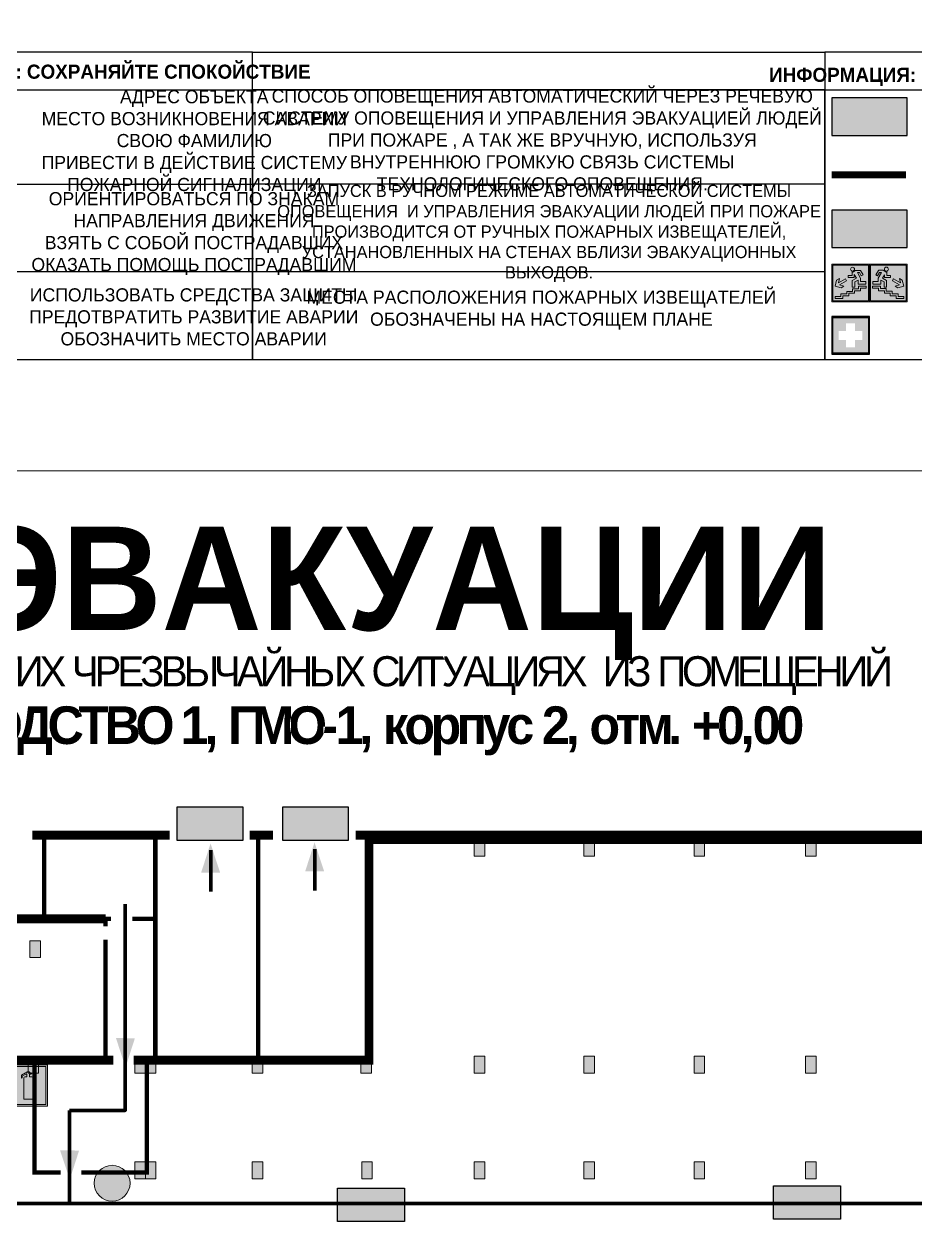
# Model space of a CAD drawing. Header units: millimetres. Extents: x 13810 to 67229, y 12374 to 21950.
# Drawn here: x 37444.2 to 37633.7, y 14781 to 15037.6 of the extents above; entities that cross this region are included whole.
import ezdxf

# ---------------------------------------------------------------- set-up
doc = ezdxf.new("R2010")
doc.units = ezdxf.units.MM
doc.layers.add('План_Штампы', color=7, linetype='Continuous')
doc.styles.add('обычный', font='arial.ttf')

# ---------------------------------------------------------------- blocks, each defined once
blk = doc.blocks.new('A$C7B4425F7')
at = {"true_color": 0xffffff}
blk.add_hatch(color=7, dxfattribs=at).paths.add_polyline_path([(0, 0), (-16, 0), (-16, -8), (0, -8)])
h = blk.add_hatch(color=126)
h.paths.add_polyline_path([(-0.2, -0.2), (-15.8, -0.2), (-15.8, -7.8), (-0.2, -7.8)])
h.paths.add_polyline_path([(-11.76, -2.03), (-11.76, -3.66), (-11.17, -3.66, -0.568275), (-11.17, -6.18), (-12.58, -6.18), (-12.58, -2.03)], flags=16)
h.paths.add_polyline_path([(-13.33, -4.12, -0.495768), (-13.59, -6.18), (-15.03, -6.18), (-15.03, -2.03), (-13.59, -2.03, -0.487973)], flags=16)
h.paths.add_polyline_path([(-10.25, -2.03), (-9.48, -2.03), (-9.48, -6.18), (-10.25, -6.18)], flags=16)
h.paths.add_polyline_path([(-13.84, -3.69), (-14.24, -3.69), (-14.24, -3.03), (-13.9, -3.03, -0.692621)], flags=0)
h.paths.add_polyline_path([(-9.15, -2.03), (-8.4, -2.03), (-8.04, -3.07), (-7.68, -2.03), (-6.93, -2.03), (-7.64, -4.1), (-6.93, -6.18), (-7.68, -6.18), (-8.04, -5.14), (-8.4, -6.18), (-9.15, -6.18), (-8.44, -4.1)], flags=16)
h.paths.add_polyline_path([(-11.76, -4.46), (-11.42, -4.46, -0.692621), (-11.36, -5.12), (-11.76, -5.12)], flags=0)
h.paths.add_polyline_path([(-13.9, -5.2), (-14.24, -5.2), (-14.24, -4.55), (-13.84, -4.55, -0.708038)], flags=0)
edge = h.paths.add_edge_path(flags=16)
edge.add_ellipse((-5.51, -4.08), major_axis=(0, 2.05), ratio=0.586184, start_angle=0, end_angle=360)
edge = h.paths.add_edge_path(flags=0)
edge.add_ellipse((-5.51, -4.08), major_axis=(0, 1.14), ratio=0.454828, start_angle=0, end_angle=360)
h.paths.add_polyline_path([(-4.13, -4.96, 0.377264), (-3.48, -4.52, 0.0555), (-3.16, -2.03), (-1.66, -2.03), (-1.66, -4.96), (-0.96, -4.96), (-0.96, -7.01), (-1.75, -7.01), (-1.75, -6.18), (-3.3, -6.18), (-3.3, -7.02), (-4.13, -7.02)], flags=16)
h.paths.add_polyline_path([(-2.73, -2.91), (-2.28, -2.91), (-2.28, -4.96), (-3.05, -4.96, 0.079136)], flags=0)
at = {"color": 126}
blk.add_lwpolyline([(-16, -8), (0, -8), (0, 0), (-16, 0)], close=True, dxfattribs=at)
blk = doc.blocks.new('A$C18900ED3')
h = blk.add_hatch(color=126)
h.paths.add_polyline_path([(-0.18, -0.18), (-7.02, -0.18), (-7.02, -7.02), (-0.18, -7.02)])
h.paths.add_polyline_path([(-5.89, -4.46), (-5.89, -2.77), (-4.46, -2.77), (-4.46, -1.31), (-2.77, -1.31), (-2.77, -2.77), (-1.33, -2.77), (-1.33, -4.46), (-2.77, -4.46), (-2.77, -5.89), (-4.46, -5.89), (-4.46, -4.46)], flags=16)
at = {"color": 126}
for p, q in [((-7.2, 0), (-7.2, -7.2)), ((0, 0), (-7.2, 0)), ((0, -7.2), (0, 0)), ((-7.02, -7.02), (-7.02, -0.18)), ((-7.02, -0.18), (-0.18, -0.18)), ((-0.18, -0.18), (-0.18, -7.02)), ((-7.2, -7.2), (0, -7.2)), ((-0.18, -7.02), (-7.02, -7.02))]:
    blk.add_line(p, q, dxfattribs=at)
blk = doc.blocks.new('вниз 3')
at = {"lineweight": 0, "true_color": 0xffffff}
h = blk.add_hatch(color=7, dxfattribs=at)
h.dxf.hatch_style = 1
h.paths.add_polyline_path([(40997.5, -4475.69), (40997.25, -4475.28), (40995.76, -4476.15), (40995.97, -4475.23), (40995.39, -4475.56), (40995.05, -4476.83), (40996.33, -4477.17), (40996.91, -4476.83), (40996, -4476.55)], flags=0)
h.paths.add_polyline_path([(40999.81, -4473.95), (41000.22, -4473.95), (41000.64, -4474.67), (41001.03, -4474.43), (41000.46, -4473.49), (41000.42, -4473.49), (40999.43, -4473.49), (40998.68, -4473.92), (40998.68, -4474.57), (40997.88, -4474.57), (40997.88, -4475), (40999.14, -4475), (40999.14, -4474.43), (40999.14, -4474.38), (40999.59, -4475.15), (40998.72, -4475.67), (40998.72, -4477.06), (40999.24, -4477.06), (40999.24, -4475.96), (40999.95, -4475.56), (40999.95, -4476.43), (41001.61, -4476.43), (41001.61, -4475.88), (41000.47, -4475.88), (41000.47, -4475.12)], flags=0)
h.paths.add_polyline_path([(40999.2, -4473.24, 1), (40998.35, -4473.24, 1)], flags=0)
h.paths.add_polyline_path([(41000.46, -4477.26), (41001.69, -4477.26), (41001.69, -4476.84), (41000.03, -4476.84), (41000.03, -4477.39), (40998.78, -4477.39), (40998.78, -4477.95), (40997.53, -4477.95), (40997.53, -4478.5), (40996.29, -4478.5), (40996.29, -4479.06), (40995.05, -4479.06), (40995.05, -4479.48), (40995.29, -4479.48), (40996.72, -4479.48), (40996.72, -4478.92), (40997.97, -4478.92), (40997.97, -4478.36), (40999.2, -4478.36), (40999.2, -4477.81), (41000.46, -4477.81)], flags=0)
h.paths.add_polyline_path([(41002.37, -4472.17), (40994.37, -4472.17), (40994.37, -4480.17), (41002.37, -4480.17)])
h.paths.add_polyline_path([(41002.16, -4479.96), (40994.57, -4479.96), (40994.57, -4472.37), (41002.16, -4472.37)], flags=16)
h.paths.add_polyline_path([(41001.61, -4475.88), (41001.61, -4476.43), (40999.95, -4476.43), (40999.95, -4475.56), (40999.24, -4475.96), (40999.24, -4477.06), (40998.72, -4477.06), (40998.72, -4475.67), (40999.59, -4475.15), (40999.14, -4474.38), (40999.14, -4474.43), (40999.14, -4475), (40997.88, -4475), (40997.88, -4474.57), (40998.68, -4474.57), (40998.68, -4473.92), (40999.43, -4473.49), (41000.42, -4473.49), (41000.46, -4473.49), (41001.03, -4474.43), (41000.64, -4474.67), (41000.22, -4473.95), (40999.81, -4473.95), (41000.47, -4475.12), (41000.47, -4475.88)], flags=0)
h.paths.add_polyline_path([(41001.69, -4476.84), (41001.69, -4477.26), (41000.46, -4477.26), (41000.46, -4477.81), (40999.2, -4477.81), (40999.2, -4478.36), (40997.97, -4478.36), (40997.97, -4478.92), (40996.72, -4478.92), (40996.72, -4479.48), (40995.05, -4479.48), (40995.05, -4479.06), (40996.29, -4479.06), (40996.29, -4478.5), (40997.53, -4478.5), (40997.53, -4477.95), (40998.78, -4477.95), (40998.78, -4477.39), (41000.03, -4477.39), (41000.03, -4476.84)], flags=0)
h.paths.add_polyline_path([(40998.35, -4473.24, -1), (40999.2, -4473.24, -1)], flags=0)
h.paths.add_polyline_path([(40997.5, -4475.69), (40996, -4476.55), (40996.91, -4476.83), (40996.33, -4477.17), (40995.05, -4476.83), (40995.39, -4475.56), (40995.97, -4475.23), (40995.76, -4476.15), (40997.25, -4475.28)], flags=0)
at = {"lineweight": 0}
h = blk.add_hatch(color=126, dxfattribs=at)
h.dxf.hatch_style = 1
h.paths.add_polyline_path([(41002.16, -4472.37), (40994.57, -4472.37), (40994.57, -4479.96), (41002.16, -4479.96)])
h.paths.add_polyline_path([(40995.97, -4475.23), (40995.76, -4476.15), (40997.25, -4475.28), (40997.5, -4475.69), (40996, -4476.55), (40996.91, -4476.83), (40996.33, -4477.17), (40995.05, -4476.83), (40995.39, -4475.56)], flags=16)
h.paths.add_polyline_path([(40997.88, -4474.57), (40998.68, -4474.57), (40998.68, -4473.92), (40999.43, -4473.49), (41000.42, -4473.49), (41000.46, -4473.49), (41001.03, -4474.43), (41000.64, -4474.67), (41000.22, -4473.95), (40999.81, -4473.95), (41000.47, -4475.12), (41000.47, -4475.88), (41001.61, -4475.88), (41001.61, -4476.43), (40999.95, -4476.43), (40999.95, -4475.56), (40999.24, -4475.96), (40999.24, -4477.06), (40998.72, -4477.06), (40998.72, -4475.67), (40999.59, -4475.15), (40999.14, -4474.38), (40999.14, -4474.43), (40999.14, -4475), (40997.88, -4475)], flags=16)
h.paths.add_polyline_path([(40998.35, -4473.24, -1), (40999.2, -4473.24, -1)], flags=16)
h.paths.add_polyline_path([(40997.53, -4477.95), (40998.78, -4477.95), (40998.78, -4477.39), (41000.03, -4477.39), (41000.03, -4476.84), (41001.69, -4476.84), (41001.69, -4477.26), (41000.46, -4477.26), (41000.46, -4477.81), (40999.2, -4477.81), (40999.2, -4478.36), (40997.97, -4478.36), (40997.97, -4478.92), (40996.72, -4478.92), (40996.72, -4479.48), (40995.05, -4479.48), (40995.05, -4479.06), (40996.29, -4479.06), (40996.29, -4478.5), (40997.53, -4478.5)], flags=16)
at = {"lineweight": 0, "true_color": 0xffffff}
h = blk.add_hatch(color=7, dxfattribs=at)
h.dxf.hatch_style = 1
h.paths.add_polyline_path([(40999.2, -4473.24, 1), (40998.35, -4473.24, 1)])
h.paths.add_polyline_path([(40999.81, -4473.95), (41000.22, -4473.95), (41000.64, -4474.67), (41001.03, -4474.43), (41000.46, -4473.49), (41000.42, -4473.49), (40999.43, -4473.49), (40998.68, -4473.92), (40998.68, -4474.57), (40997.88, -4474.57), (40997.88, -4475), (40999.14, -4475), (40999.14, -4474.43), (40999.14, -4474.38), (40999.59, -4475.15), (40998.72, -4475.67), (40998.72, -4477.06), (40999.24, -4477.06), (40999.24, -4475.96), (40999.95, -4475.56), (40999.95, -4476.43), (41001.61, -4476.43), (41001.61, -4475.88), (41000.47, -4475.88), (41000.47, -4475.12)])
h.paths.add_polyline_path([(40999.2, -4477.81), (41000.46, -4477.81), (41000.46, -4477.26), (41001.69, -4477.26), (41001.69, -4476.84), (41000.03, -4476.84), (41000.03, -4477.39), (40998.78, -4477.39), (40998.78, -4477.95), (40997.53, -4477.95), (40997.53, -4478.5), (40996.29, -4478.5), (40996.29, -4479.06), (40995.05, -4479.06), (40995.05, -4479.48), (40995.29, -4479.48), (40996.72, -4479.48), (40996.72, -4478.92), (40997.97, -4478.92), (40997.97, -4478.36), (40999.2, -4478.36)])
h.paths.add_polyline_path([(40997.5, -4475.69), (40997.25, -4475.28), (40995.76, -4476.15), (40995.97, -4475.23), (40995.39, -4475.56), (40995.05, -4476.83), (40996.33, -4477.17), (40996.91, -4476.83), (40996, -4476.55)])
at = {"color": 126, "lineweight": 0}
for points in [[(40994.37, -4472.17), (41002.37, -4472.17), (41002.37, -4480.17), (40994.37, -4480.17)], [(40994.57, -4472.37), (41002.16, -4472.37), (41002.16, -4479.96), (40994.57, -4479.96)]]:
    blk.add_lwpolyline(points, close=True, dxfattribs=at)
for points in [[(40999.14, -4474.43), (40999.14, -4475), (40997.88, -4475), (40997.88, -4474.57), (40998.68, -4474.57), (40998.68, -4473.92), (40999.43, -4473.49), (41000.42, -4473.49), (41000.46, -4473.49), (41001.03, -4474.43), (41000.64, -4474.67), (41000.22, -4473.95), (40999.81, -4473.95), (41000.47, -4475.12), (41000.47, -4475.88), (41001.61, -4475.88), (41001.61, -4476.43), (40999.95, -4476.43), (40999.95, -4475.56), (40999.24, -4475.96), (40999.24, -4477.06), (40998.72, -4477.06), (40998.72, -4475.67), (40999.59, -4475.15), (40999.14, -4474.38), (40999.14, -4474.43)], [(40995.05, -4476.83), (40995.39, -4475.56), (40995.97, -4475.23), (40995.76, -4476.15), (40997.25, -4475.28), (40997.5, -4475.69), (40996, -4476.55), (40996.91, -4476.83), (40996.33, -4477.17), (40995.05, -4476.83)], [(40995.29, -4479.48), (40995.05, -4479.48), (40995.05, -4479.06), (40996.29, -4479.06), (40996.29, -4478.5), (40997.53, -4478.5), (40997.53, -4477.95), (40998.78, -4477.95), (40998.78, -4477.39), (41000.03, -4477.39), (41000.03, -4476.84), (41001.69, -4476.84), (41001.69, -4477.26), (41000.46, -4477.26), (41000.46, -4477.81), (40999.2, -4477.81), (40999.2, -4478.36), (40997.97, -4478.36), (40997.97, -4478.92), (40996.72, -4478.92), (40996.72, -4479.48), (40995.05, -4479.48)]]:
    blk.add_lwpolyline(points, dxfattribs=at)
blk.add_circle((40998.77, -4473.24), 0.426, dxfattribs=at)
blk = doc.blocks.new('A$C32E8229D')
at = {"true_color": 0xffffff}
blk.add_hatch(color=7, dxfattribs=at).paths.add_polyline_path([(0, 0), (0, -8), (16, -8), (16, 0)])
h = blk.add_hatch(color=126)
h.paths.add_polyline_path([(0.2, -0.2), (15.8, -0.2), (15.8, -7.8), (0.2, -7.8)])
h.paths.add_polyline_path([(13.49, -2.05), (12.08, -2.05), (11.37, -2.63, 0.162397), (11.29, -2.84), (11.29, -3.63), (10.35, -3.63), (10.35, -4.05), (11.68, -4.05), (11.68, -3.48), (12.26, -4.28), (11.29, -5.1), (11.29, -6.78), (11.85, -6.78), (11.85, -5.44), (12.8, -4.64), (12.8, -5.94), (14.46, -5.94), (14.46, -5.39), (13.45, -5.39), (13.45, -3.97), (12.46, -2.59), (13.15, -2.59), (13.69, -3.34), (14.18, -3)], flags=16)
h.paths.add_polyline_path([(10.74, -1.82, 1), (11.8, -1.82, 1)], flags=16)
h.paths.add_polyline_path([(9.39, -3.59), (5.99, -3.59), (6.56, -3.03), (5.91, -3.03), (5.1, -3.83), (5.91, -4.64), (6.56, -4.64), (5.99, -4.09), (9.39, -4.09)], flags=16)
h.paths.add_polyline_path([(4.29, -1.08), (1.72, -1.08), (1.72, -6.6), (4.29, -6.6)], flags=16)
at = {"color": 126}
blk.add_lwpolyline([(16, -8), (0, -8), (0, 0), (16, 0)], close=True, dxfattribs=at)
blk = doc.blocks.new('вниз')
at = {"lineweight": 0, "true_color": 0xffffff}
h = blk.add_hatch(color=7, dxfattribs=at)
h.dxf.hatch_style = 1
h.paths.add_polyline_path([(40994.51, -4472.22), (40986.51, -4472.22), (40986.51, -4480.22), (40994.51, -4480.22)])
h.paths.add_polyline_path([(40994.31, -4472.42), (40994.31, -4480.01), (40986.71, -4480.01), (40986.71, -4472.42)], flags=16)
h.paths.add_polyline_path([(40988.43, -4473.53), (40989.43, -4473.53), (40990.19, -4473.96), (40990.19, -4474.6), (40991, -4474.6), (40991, -4475.06), (40989.73, -4475.06), (40989.73, -4474.46), (40989.3, -4475.18), (40990.17, -4475.7), (40990.17, -4477.11), (40989.63, -4477.11), (40989.63, -4476.01), (40988.94, -4475.59), (40988.94, -4476.46), (40988.94, -4476.46), (40987.47, -4476.46), (40987.26, -4476.46), (40987.26, -4475.92), (40988.4, -4475.92), (40988.4, -4475.2), (40989.1, -4473.99), (40988.66, -4473.99), (40988.24, -4474.7), (40987.86, -4474.47), (40988.41, -4473.56)], flags=0)
h.paths.add_polyline_path([(40990.55, -4473.29, -1), (40989.69, -4473.29, -1)], flags=0)
h.paths.add_polyline_path([(40988.85, -4476.89), (40988.85, -4477.43), (40990.1, -4477.43), (40990.1, -4477.99), (40991.34, -4477.99), (40991.34, -4478.54), (40992.59, -4478.54), (40992.59, -4479.09), (40993.83, -4479.09), (40993.83, -4479.52), (40992.17, -4479.52), (40992.17, -4478.97), (40990.91, -4478.97), (40990.91, -4478.41), (40989.68, -4478.41), (40989.68, -4477.86), (40988.43, -4477.86), (40988.43, -4477.31), (40987.6, -4477.31), (40987.18, -4477.31), (40987.18, -4476.89)], flags=0)
h.paths.add_polyline_path([(40991.61, -4475.33), (40993.12, -4476.2), (40992.9, -4475.27), (40993.48, -4475.6), (40993.83, -4476.88), (40992.56, -4477.22), (40991.97, -4476.88), (40992.9, -4476.61), (40991.38, -4475.74), (40991.58, -4475.39)], flags=0)
h.paths.add_polyline_path([(40990.19, -4473.96), (40989.43, -4473.53), (40988.43, -4473.53), (40988.41, -4473.56), (40987.86, -4474.47), (40988.24, -4474.7), (40988.66, -4473.99), (40989.1, -4473.99), (40988.4, -4475.2), (40988.4, -4475.92), (40987.26, -4475.92), (40987.26, -4476.46), (40987.47, -4476.46), (40988.94, -4476.46), (40988.94, -4476.27), (40988.94, -4475.59), (40989.63, -4476.01), (40989.63, -4477.11), (40990.17, -4477.11), (40990.17, -4475.7), (40989.3, -4475.18), (40989.73, -4474.46), (40989.73, -4475.06), (40991, -4475.06), (40991, -4474.6), (40990.19, -4474.6)], flags=0)
h.paths.add_polyline_path([(40990.55, -4473.29, 1), (40989.69, -4473.29, 1)], flags=0)
h.paths.add_polyline_path([(40991.61, -4475.33), (40991.58, -4475.39), (40991.38, -4475.74), (40992.9, -4476.61), (40991.97, -4476.88), (40992.56, -4477.22), (40993.83, -4476.88), (40993.48, -4475.6), (40992.9, -4475.27), (40993.12, -4476.2)], flags=0)
h.paths.add_polyline_path([(40990.1, -4477.43), (40988.85, -4477.43), (40988.85, -4476.89), (40987.18, -4476.89), (40987.18, -4477.31), (40987.6, -4477.31), (40988.43, -4477.31), (40988.43, -4477.86), (40989.68, -4477.86), (40989.68, -4478.41), (40990.91, -4478.41), (40990.91, -4478.97), (40992.17, -4478.97), (40992.17, -4479.52), (40993.83, -4479.52), (40993.83, -4479.09), (40992.59, -4479.09), (40992.59, -4478.54), (40991.34, -4478.54), (40991.34, -4477.99), (40990.1, -4477.99)], flags=0)
at = {"lineweight": 0}
h = blk.add_hatch(color=126, dxfattribs=at)
h.dxf.hatch_style = 1
h.paths.add_polyline_path([(40994.31, -4472.42), (40986.71, -4472.42), (40986.71, -4480.01), (40994.31, -4480.01)])
h.paths.add_polyline_path([(40988.43, -4473.53), (40989.43, -4473.53), (40990.19, -4473.96), (40990.19, -4474.6), (40991, -4474.6), (40991, -4475.06), (40989.73, -4475.06), (40989.73, -4474.46), (40989.3, -4475.18), (40990.17, -4475.7), (40990.17, -4477.11), (40989.63, -4477.11), (40989.63, -4476.01), (40988.94, -4475.59), (40988.94, -4476.46), (40988.94, -4476.46), (40987.47, -4476.46), (40987.26, -4476.46), (40987.26, -4475.92), (40988.4, -4475.92), (40988.4, -4475.2), (40989.1, -4473.99), (40988.66, -4473.99), (40988.24, -4474.7), (40987.86, -4474.47), (40988.41, -4473.56)], flags=16)
h.paths.add_polyline_path([(40990.55, -4473.29, -1), (40989.69, -4473.29, -1)], flags=16)
h.paths.add_polyline_path([(40988.85, -4476.89), (40988.85, -4477.43), (40990.1, -4477.43), (40990.1, -4477.99), (40991.34, -4477.99), (40991.34, -4478.54), (40992.59, -4478.54), (40992.59, -4479.09), (40993.83, -4479.09), (40993.83, -4479.52), (40992.17, -4479.52), (40992.17, -4478.97), (40990.91, -4478.97), (40990.91, -4478.41), (40989.68, -4478.41), (40989.68, -4477.86), (40988.43, -4477.86), (40988.43, -4477.31), (40987.6, -4477.31), (40987.18, -4477.31), (40987.18, -4476.89)], flags=16)
h.paths.add_polyline_path([(40991.61, -4475.33), (40993.12, -4476.2), (40992.9, -4475.27), (40993.48, -4475.6), (40993.83, -4476.88), (40992.56, -4477.22), (40991.97, -4476.88), (40992.9, -4476.61), (40991.38, -4475.74), (40991.58, -4475.39)], flags=16)
at = {"lineweight": 0, "true_color": 0xffffff}
h = blk.add_hatch(color=7, dxfattribs=at)
h.dxf.hatch_style = 1
h.paths.add_polyline_path([(40989.73, -4474.46), (40989.73, -4475.06), (40991, -4475.06), (40991, -4474.6), (40990.19, -4474.6), (40990.19, -4473.96), (40989.43, -4473.53), (40988.43, -4473.53), (40988.41, -4473.56), (40987.86, -4474.47), (40988.24, -4474.7), (40988.66, -4473.99), (40989.1, -4473.99), (40988.4, -4475.2), (40988.4, -4475.92), (40987.26, -4475.92), (40987.26, -4476.46), (40987.47, -4476.46), (40988.94, -4476.46), (40988.94, -4475.59), (40989.63, -4476.01), (40989.63, -4477.11), (40990.17, -4477.11), (40990.17, -4475.7), (40989.3, -4475.18)])
h.paths.add_polyline_path([(40989.69, -4473.29, 1), (40990.55, -4473.29, 1)])
h.paths.add_polyline_path([(40991.61, -4475.33), (40991.58, -4475.39), (40991.38, -4475.74), (40992.9, -4476.61), (40991.97, -4476.88), (40992.56, -4477.22), (40993.83, -4476.88), (40993.48, -4475.6), (40992.9, -4475.27), (40993.12, -4476.2)])
h.paths.add_polyline_path([(40990.1, -4477.43), (40988.85, -4477.43), (40988.85, -4476.89), (40987.18, -4476.89), (40987.18, -4477.31), (40987.6, -4477.31), (40988.43, -4477.31), (40988.43, -4477.86), (40989.68, -4477.86), (40989.68, -4478.41), (40990.91, -4478.41), (40990.91, -4478.97), (40992.17, -4478.97), (40992.17, -4479.52), (40993.83, -4479.52), (40993.83, -4479.09), (40992.59, -4479.09), (40992.59, -4478.54), (40991.34, -4478.54), (40991.34, -4477.99), (40990.1, -4477.99)])
at = {"color": 126, "lineweight": 0}
for points in [[(40986.51, -4472.22), (40994.51, -4472.22), (40994.51, -4480.22), (40986.51, -4480.22)], [(40986.71, -4472.42), (40994.31, -4472.42), (40994.31, -4480.01), (40986.71, -4480.01)]]:
    blk.add_lwpolyline(points, close=True, dxfattribs=at)
for points in [[(40987.47, -4476.46), (40987.26, -4476.46), (40987.26, -4475.92), (40988.4, -4475.92), (40988.4, -4475.2), (40989.1, -4473.99), (40988.66, -4473.99), (40988.24, -4474.7), (40987.86, -4474.47), (40988.41, -4473.56), (40988.43, -4473.53), (40989.43, -4473.53), (40990.19, -4473.96), (40990.19, -4474.6), (40991, -4474.6), (40991, -4475.06), (40989.73, -4475.06), (40989.73, -4474.46), (40989.3, -4475.18), (40990.17, -4475.7), (40990.17, -4477.11), (40989.63, -4477.11), (40989.63, -4476.01), (40988.94, -4475.59), (40988.94, -4476.46)], [(40987.47, -4476.46), (40988.94, -4476.46), (40988.94, -4476.27)], [(40991.58, -4475.39), (40991.38, -4475.74), (40992.9, -4476.61), (40991.97, -4476.88), (40992.56, -4477.22), (40993.83, -4476.88), (40993.48, -4475.6), (40992.9, -4475.27), (40993.12, -4476.2), (40991.61, -4475.33), (40991.58, -4475.39)], [(40987.6, -4477.31), (40987.18, -4477.31), (40987.18, -4476.89), (40988.85, -4476.89), (40988.85, -4477.43), (40990.1, -4477.43), (40990.1, -4477.99), (40991.34, -4477.99), (40991.34, -4478.54), (40992.59, -4478.54), (40992.59, -4479.09), (40993.83, -4479.09), (40993.83, -4479.52), (40992.17, -4479.52), (40992.17, -4478.97), (40990.91, -4478.97), (40990.91, -4478.41), (40989.68, -4478.41), (40989.68, -4477.86), (40988.43, -4477.86), (40988.43, -4477.31), (40987.6, -4477.31)]]:
    blk.add_lwpolyline(points, dxfattribs=at)
blk.add_circle((40990.12, -4473.29), 0.432, dxfattribs=at)
blk = doc.blocks.new('A$C3AD82952')
at = {"true_color": 0xf5f5ff}
h = blk.add_hatch(color=7, dxfattribs=at)
h.dxf.hatch_style = 1
h.paths.add_polyline_path([(8.21, 8.73, 0.414214), (7.89, 9.05), (7.22, 9.05), (7.22, 9.92), (7.59, 9.92, 1), (7.57, 10.36), (7.22, 10.36), (7.22, 10.6), (6.43, 10.6), (6.43, 10.36), (6.01, 10.36), (4.74, 9.59), (4.74, 8.69), (4.98, 8.73), (4.98, 9.26), (6.12, 9.91), (6.43, 9.91), (6.43, 9.05), (5.76, 9.05, 0.414214), (5.44, 8.73), (5.44, 2.2), (8.21, 2.2)], flags=0)
h.paths.add_polyline_path([(12.8, 12.8), (0, 12.8), (0, 0), (12.8, 0)])
h.paths.add_polyline_path([(0.51, 12.29), (12.29, 12.29), (12.29, 0.51), (0.51, 0.51)], flags=16)
h.paths.add_polyline_path([(4.74, 9.59), (6.01, 10.36), (6.43, 10.36), (6.43, 10.6), (7.22, 10.6), (7.22, 10.36), (7.59, 10.36, -0.94586), (7.59, 9.92), (7.22, 9.92), (7.22, 9.05), (7.89, 9.05, -0.414214), (8.21, 8.73), (8.21, 2.2), (5.44, 2.2), (5.44, 8.73, -0.414214), (5.76, 9.05), (6.43, 9.05), (6.43, 9.91), (6.12, 9.91), (4.98, 9.26), (4.98, 8.73), (4.74, 8.69)], flags=0)
h = blk.add_hatch(color=242)
h.dxf.hatch_style = 1
h.paths.add_polyline_path([(12.29, 12.29), (0.51, 12.29), (0.51, 0.51), (12.29, 0.51)])
h.paths.add_polyline_path([(4.74, 8.69), (4.74, 9.59), (6.01, 10.36), (6.43, 10.36), (6.43, 10.6), (7.22, 10.6), (7.22, 10.36), (7.59, 10.36, -0.94586), (7.59, 9.92), (7.22, 9.92), (7.22, 9.05), (7.89, 9.05, -0.414214), (8.21, 8.73), (8.21, 2.2), (5.44, 2.2), (5.44, 8.73, -0.414214), (5.76, 9.05), (6.43, 9.05), (6.43, 9.91), (6.12, 9.91), (4.98, 9.26), (4.98, 8.73)], flags=16)
h = blk.add_hatch(color=7, dxfattribs=at)
h.dxf.hatch_style = 1
h.paths.add_polyline_path([(8.21, 8.73, 0.414214), (7.89, 9.05), (7.22, 9.05), (7.22, 9.92), (7.59, 9.92, 1), (7.57, 10.36), (7.22, 10.36), (7.22, 10.6), (6.43, 10.6), (6.43, 10.36), (6.01, 10.36), (4.74, 9.59), (4.74, 8.69), (4.98, 8.73), (4.98, 9.26), (6.12, 9.91), (6.43, 9.91), (6.43, 9.05), (5.76, 9.05, 0.414214), (5.44, 8.73), (5.44, 2.2), (8.21, 2.2)])
at = {"color": 242, "lineweight": 5}
for p, q in [((0, 0), (0, 12.8)), ((0, 12.8), (12.8, 12.8)), ((12.8, 0), (12.8, 12.8)), ((6.01, 10.36), (4.74, 9.59)), ((4.74, 9.59), (4.74, 8.69)), ((4.74, 8.69), (4.98, 8.73)), ((4.98, 9.26), (6.12, 9.91)), ((4.98, 8.73), (4.98, 9.26)), ((5.44, 2.2), (5.44, 8.73)), ((5.76, 9.05), (6.43, 9.05)), ((6.01, 10.36), (6.43, 10.36)), ((6.12, 9.91), (6.43, 9.91)), ((7.22, 10.6), (6.43, 10.6)), ((6.43, 10.6), (6.43, 10.36)), ((6.43, 9.91), (6.43, 9.05)), ((7.22, 10.36), (7.22, 10.6)), ((7.59, 10.36), (7.22, 10.36)), ((7.22, 9.05), (7.22, 9.92)), ((7.59, 9.92), (7.22, 9.92)), ((7.89, 9.05), (7.22, 9.05)), ((8.21, 2.2), (8.21, 8.73)), ((0, 0), (12.8, 0)), ((5.44, 2.2), (8.21, 2.2))]:
    blk.add_line(p, q, dxfattribs=at)
blk.add_lwpolyline([(0.51, 12.29), (12.29, 12.29), (12.29, 0.51), (0.51, 0.51)], close=True, dxfattribs=at)
for centre, radius, start, end in [((5.76, 8.73), 0.32, 90, 180), ((7.58, 10.14), 0.223, 273.1875, 86.8125), ((7.89, 8.73), 0.32, 0, 90)]:
    blk.add_arc(centre, radius, start, end, dxfattribs=at)
blk = doc.blocks.new('A$C7B8C2D5B')
at = {"lineweight": 0}
h = blk.add_hatch(color=5, dxfattribs=at)
h.dxf.hatch_style = 1
h.paths.add_polyline_path([(1.4, -3.02, 1), (-2.11, -3.02, 1)])
at = {"color": 5, "lineweight": 0}
blk.add_circle((-0.36, -3.02), 1.75, dxfattribs=at)

msp = doc.modelspace()

# ---------------------------------------------------------------- hatches: boundary and pattern name
at = {"lineweight": 0}
h = msp.add_hatch(color=256, dxfattribs=at)
h.dxf.hatch_style = 1
h.paths.add_polyline_path([(37542.18, 14864.26), (37539.95, 14864.26), (37539.95, 14860.69), (37542.18, 14860.69)])
h = msp.add_hatch(color=256, dxfattribs=at)
h.dxf.hatch_style = 1
h.paths.add_polyline_path([(37565.51, 14864.26), (37563.29, 14864.26), (37563.29, 14860.69), (37565.51, 14860.69)])
h = msp.add_hatch(color=256, dxfattribs=at)
h.dxf.hatch_style = 1
h.paths.add_polyline_path([(37588.95, 14864.26), (37586.72, 14864.26), (37586.72, 14860.69), (37588.95, 14860.69)])
h = msp.add_hatch(color=256, dxfattribs=at)
h.dxf.hatch_style = 1
h.paths.add_polyline_path([(37612.65, 14864.26), (37610.42, 14864.26), (37610.42, 14860.69), (37612.65, 14860.69)])
h = msp.add_hatch(color=256, dxfattribs=at)
h.dxf.hatch_style = 1
h.paths.add_polyline_path([(37447.69, 14842.7), (37445.46, 14842.7), (37445.46, 14839.13), (37447.69, 14839.13)])
h = msp.add_hatch(color=256, dxfattribs=at)
h.dxf.hatch_style = 1
h.paths.add_polyline_path([(37447.3, 14818.15), (37445.08, 14818.15), (37445.08, 14814.58), (37447.3, 14814.58)])
h = msp.add_hatch(color=256, dxfattribs=at)
h.dxf.hatch_style = 1
h.paths.add_polyline_path([(37470.01, 14818.15), (37467.78, 14818.15), (37467.78, 14814.58), (37470.01, 14814.58)])
h = msp.add_hatch(color=256, dxfattribs=at)
h.dxf.hatch_style = 1
h.paths.add_polyline_path([(37472.23, 14818.15), (37470.01, 14818.15), (37470.01, 14814.58), (37472.23, 14814.58)])
h = msp.add_hatch(color=256, dxfattribs=at)
h.dxf.hatch_style = 1
h.paths.add_polyline_path([(37494.97, 14818.15), (37492.75, 14818.15), (37492.75, 14814.58), (37494.97, 14814.58)])
h = msp.add_hatch(color=256, dxfattribs=at)
h.dxf.hatch_style = 1
h.paths.add_polyline_path([(37518.08, 14818.15), (37515.85, 14818.15), (37515.85, 14814.58), (37518.08, 14814.58)])
h = msp.add_hatch(color=256, dxfattribs=at)
h.dxf.hatch_style = 1
h.paths.add_polyline_path([(37542.18, 14818.15), (37539.95, 14818.15), (37539.95, 14814.58), (37542.18, 14814.58)])
h = msp.add_hatch(color=256, dxfattribs=at)
h.dxf.hatch_style = 1
h.paths.add_polyline_path([(37565.51, 14818.15), (37563.29, 14818.15), (37563.29, 14814.58), (37565.51, 14814.58)])
h = msp.add_hatch(color=256, dxfattribs=at)
h.dxf.hatch_style = 1
h.paths.add_polyline_path([(37588.95, 14818.15), (37586.72, 14818.15), (37586.72, 14814.58), (37588.95, 14814.58)])
h = msp.add_hatch(color=256, dxfattribs=at)
h.dxf.hatch_style = 1
h.paths.add_polyline_path([(37612.65, 14818.15), (37610.42, 14818.15), (37610.42, 14814.58), (37612.65, 14814.58)])
h = msp.add_hatch(color=256, dxfattribs=at)
h.dxf.hatch_style = 1
h.paths.add_polyline_path([(37470.01, 14795.68), (37467.78, 14795.68), (37467.78, 14792.11), (37470.01, 14792.11)])
h = msp.add_hatch(color=256, dxfattribs=at)
h.dxf.hatch_style = 1
h.paths.add_polyline_path([(37472.23, 14795.68), (37470.01, 14795.68), (37470.01, 14792.11), (37472.23, 14792.11)])
h = msp.add_hatch(color=256, dxfattribs=at)
h.dxf.hatch_style = 1
h.paths.add_polyline_path([(37494.97, 14795.68), (37492.75, 14795.68), (37492.75, 14792.11), (37494.97, 14792.11)])
h = msp.add_hatch(color=256, dxfattribs=at)
h.dxf.hatch_style = 1
h.paths.add_polyline_path([(37518.28, 14795.68), (37516.06, 14795.68), (37516.06, 14792.11), (37518.28, 14792.11)])
h = msp.add_hatch(color=256, dxfattribs=at)
h.dxf.hatch_style = 1
h.paths.add_polyline_path([(37542.18, 14795.68), (37539.95, 14795.68), (37539.95, 14792.11), (37542.18, 14792.11)])
h = msp.add_hatch(color=256, dxfattribs=at)
h.dxf.hatch_style = 1
h.paths.add_polyline_path([(37565.51, 14795.68), (37563.29, 14795.68), (37563.29, 14792.11), (37565.51, 14792.11)])
h = msp.add_hatch(color=256, dxfattribs=at)
h.dxf.hatch_style = 1
h.paths.add_polyline_path([(37588.95, 14795.68), (37586.72, 14795.68), (37586.72, 14792.11), (37588.95, 14792.11)])
h = msp.add_hatch(color=256, dxfattribs=at)
h.dxf.hatch_style = 1
h.paths.add_polyline_path([(37612.65, 14795.68), (37610.42, 14795.68), (37610.42, 14792.11), (37612.65, 14792.11)])

# ---------------------------------------------------------------- linework, layer by layer
at = {"color": 126, "lineweight": 0, "true_color": 0x008754}
for points in [[(37185.05, 15337.64), (37785.05, 15337.64), (37785.05, 14942.64), (37185.05, 14942.64)], [(37185.05, 15337.64), (37785.05, 15337.64), (37785.05, 14942.64), (37185.05, 14942.64)], [(37185.05, 15337.64), (37785.05, 15337.64), (37785.05, 14942.64), (37185.05, 14942.64)], [(37185.05, 15337.64), (37785.05, 15337.64), (37785.05, 14942.64), (37185.05, 14942.64)], [(37185.05, 14942.64), (37785.05, 14942.64), (37785.05, 14547.64), (37185.05, 14547.64)], [(37185.05, 14942.64), (37785.05, 14942.64), (37785.05, 14547.64), (37185.05, 14547.64)], [(37185.05, 14942.64), (37785.05, 14942.64), (37785.05, 14547.64), (37185.05, 14547.64)], [(37185.05, 14942.64), (37785.05, 14942.64), (37785.05, 14547.64), (37185.05, 14547.64)]]:
    msp.add_lwpolyline(points, close=True, dxfattribs=at)
for points in [[(37349.03, 15023.59), (37492.8, 15023.59), (37492.8, 15031.64), (37349.03, 15031.64)], [(37492.8, 15031.64), (37614.51, 15031.64), (37614.51, 14966.19), (37492.8, 14966.19)], [(37492.8, 15031.64), (37614.51, 15031.64), (37614.51, 15023.59), (37492.8, 15023.59)], [(37614.51, 15023.59), (37758.28, 15023.59), (37758.28, 15031.64), (37614.51, 15031.64)], [(37349.03, 15023.59), (37492.8, 15023.59), (37492.8, 14966.19), (37349.03, 14966.19)], [(37492.8, 15023.59), (37614.51, 15023.59), (37614.51, 15003.59), (37492.8, 15003.59)], [(37614.51, 15023.59), (37758.28, 15023.59), (37758.28, 14966.19), (37614.51, 14966.19)], [(37614.51, 15003.59), (37492.8, 15003.59), (37492.8, 14985.02), (37614.51, 14985.02)]]:
    msp.add_lwpolyline(points, close=True)
at = {"color": 126, "lineweight": 80, "true_color": 0x008754, "const_width": 1.5}
msp.add_lwpolyline([(37631.8, 15005.53), (37616, 15005.53)], dxfattribs=at)
for points in [[(37407.45, 15003.59), (37349.03, 15003.59), (37492.8, 15003.59)], [(37407.45, 14985.02), (37349.03, 14985.02), (37492.8, 14985.02)]]:
    msp.add_lwpolyline(points)
at = {"lineweight": 0}
for points, const_width in [([(37445.95, 14865.14), (37475.21, 14865.14)], 1.88), ([(37448.47, 14865.14), (37448.47, 14847.36)], 0.941), ([(37467.53, 14817.33), (37517.57, 14817.33), (37517.57, 14864.67)], 1.88), ([(37472.13, 14865.14), (37472.13, 14817.33)], 0.941), ([(37492.16, 14865.14), (37497.17, 14865.14)], 1.88), ([(37494, 14865.14), (37494, 14817.33)], 0.941), ([(37514.73, 14865.14), (37517.57, 14865.14)], 1.88), ([(37517.57, 14864.67), (37649.95, 14864.67)], 2.82), ([(37397.13, 14847.36), (37461.56, 14847.36)], 1.88), ([(37461.56, 14847.36), (37462.73, 14847.36)], 0.941), ([(37461.56, 14847.36), (37461.56, 14845.79)], 0.941), ([(37467.21, 14847.36), (37472.13, 14847.36)], 0.941), ([(37461.56, 14842.94), (37461.56, 14817.33)], 0.941), ([(37442.55, 14817.33), (37463.18, 14817.33)], 1.88), ([(37446.43, 14817.33), (37446.43, 14793.43), (37452.03, 14793.43)], 0.941), ([(37456.37, 14793.43), (37470.32, 14793.43), (37470.32, 14817.33)], 0.941)]:
    msp.add_lwpolyline(points, dxfattribs=dict(at, const_width=const_width))
at = {"color": 126, "lineweight": 100, "true_color": 0x008754}
for points in [[(37506.04, 14862.21), (37506.04, 14853.41)], [(37483.92, 14861.97), (37483.92, 14853.17)], [(37465.74, 14850.46), (37465.74, 14806.62), (37453.91, 14806.62)], [(37439.83, 14786.86), (37644.93, 14786.86), (37644.93, 14835.13)], [(37453.91, 14806.62), (37453.91, 14786.86)]]:
    msp.add_lwpolyline(points, dxfattribs=at)
at = {"lineweight": 0}
for points in [[(37542.18, 14860.69), (37539.95, 14860.69), (37539.95, 14864.26), (37542.18, 14864.26), (37542.18, 14860.69)], [(37565.51, 14860.69), (37563.29, 14860.69), (37563.29, 14864.26), (37565.51, 14864.26), (37565.51, 14860.69)], [(37588.95, 14860.69), (37586.72, 14860.69), (37586.72, 14864.26), (37588.95, 14864.26), (37588.95, 14860.69)], [(37612.65, 14860.69), (37610.42, 14860.69), (37610.42, 14864.26), (37612.65, 14864.26), (37612.65, 14860.69)], [(37447.69, 14839.13), (37445.46, 14839.13), (37445.46, 14842.7), (37447.69, 14842.7), (37447.69, 14839.13)], [(37447.3, 14814.58), (37445.08, 14814.58), (37445.08, 14818.15), (37447.3, 14818.15), (37447.3, 14814.58)], [(37470.01, 14814.58), (37467.78, 14814.58), (37467.78, 14818.15), (37470.01, 14818.15), (37470.01, 14814.58)], [(37472.23, 14814.58), (37470.01, 14814.58), (37470.01, 14818.15), (37472.23, 14818.15), (37472.23, 14814.58)], [(37494.97, 14814.58), (37492.75, 14814.58), (37492.75, 14818.15), (37494.97, 14818.15), (37494.97, 14814.58)], [(37518.08, 14814.58), (37515.85, 14814.58), (37515.85, 14818.15), (37518.08, 14818.15), (37518.08, 14814.58)], [(37542.18, 14814.58), (37539.95, 14814.58), (37539.95, 14818.15), (37542.18, 14818.15), (37542.18, 14814.58)], [(37565.51, 14814.58), (37563.29, 14814.58), (37563.29, 14818.15), (37565.51, 14818.15), (37565.51, 14814.58)], [(37588.95, 14814.58), (37586.72, 14814.58), (37586.72, 14818.15), (37588.95, 14818.15), (37588.95, 14814.58)], [(37612.65, 14814.58), (37610.42, 14814.58), (37610.42, 14818.15), (37612.65, 14818.15), (37612.65, 14814.58)], [(37470.01, 14792.11), (37467.78, 14792.11), (37467.78, 14795.68), (37470.01, 14795.68), (37470.01, 14792.11)], [(37472.23, 14792.11), (37470.01, 14792.11), (37470.01, 14795.68), (37472.23, 14795.68), (37472.23, 14792.11)], [(37494.97, 14792.11), (37492.75, 14792.11), (37492.75, 14795.68), (37494.97, 14795.68), (37494.97, 14792.11)], [(37518.28, 14792.11), (37516.06, 14792.11), (37516.06, 14795.68), (37518.28, 14795.68), (37518.28, 14792.11)], [(37542.18, 14792.11), (37539.95, 14792.11), (37539.95, 14795.68), (37542.18, 14795.68), (37542.18, 14792.11)], [(37565.51, 14792.11), (37563.29, 14792.11), (37563.29, 14795.68), (37565.51, 14795.68), (37565.51, 14792.11)], [(37588.95, 14792.11), (37586.72, 14792.11), (37586.72, 14795.68), (37588.95, 14795.68), (37588.95, 14792.11)], [(37612.65, 14792.11), (37610.42, 14792.11), (37610.42, 14795.68), (37612.65, 14795.68), (37612.65, 14792.11)]]:
    msp.add_lwpolyline(points, dxfattribs=at)
at = {"layer": 'План_Штампы', "color": 126, "true_color": 0x008754}
for points in [[(37485.91, 14857.2), (37481.88, 14857.21), (37483.87, 14863.39)], [(37508.03, 14857.45), (37504, 14857.45), (37505.99, 14863.63)], [(37463.76, 14822), (37467.79, 14821.99), (37465.8, 14815.81)], [(37451.89, 14798.12), (37455.92, 14798.11), (37453.93, 14791.93)]]:
    msp.add_solid(points, dxfattribs=at)

# ---------------------------------------------------------------- block references
at = {"color": 126, "true_color": 0x008754}
for name, p in [('вниз 3', (-3378.37, 19458.72)), ('вниз', (-3362.51, 19458.77))]:
    msp.add_blockref(name, p, dxfattribs=at)
for name, p, xscale, yscale, zscale in [('A$C18900ED3', (37624, 14975.41), 1.111111111007631, 1.111111111007631, 1.111111111007631), ('A$C3AD82952', (37440.41, 14807.53), 0.6875, 0.6875, 0.6875), ('A$C7B8C2D5B', (37463.73, 14797.73), 2.177419353276491, 2.177419353276491, 2.177419353276491)]:
    msp.add_blockref(name, p, dxfattribs=dict(xscale=xscale, yscale=yscale, zscale=zscale))
at = {"layer": 'План_Штампы'}
msp.add_blockref('A$C7B4425F7', (37632, 15021.9), dxfattribs=at)
at = {"layer": 'План_Штампы', "color": 126, "true_color": 0x008754, "xscale": -1}
msp.add_blockref('A$C32E8229D', (37632, 14998.06), dxfattribs=at)
at = {"layer": 'План_Штампы', "xscale": 0.8800000000000001, "yscale": 0.8800000000000001, "zscale": 0.8800000000000001}
for p in [(37490.82, 14871.13), (37513.23, 14871.13)]:
    msp.add_blockref('A$C7B4425F7', p, dxfattribs=at)
at = {"layer": 'План_Штампы', "color": 126, "true_color": 0x008754, "xscale": 0.8910095811724809, "yscale": 0.8910095811724809, "zscale": 0.8910095811724809, "rotation": 359.9978653237144}
for p in [(37603.57, 14790.61), (37510.87, 14790.12)]:
    msp.add_blockref('A$C32E8229D', p, dxfattribs=at)

# ---------------------------------------------------------------- texts
at = {"lineweight": 0, "style": 'обычный'}
for s, insert, char_height, width, attachment_point in [('{\\fProxima Nova Rg|b1|i0|c204|p2;ДЕЙСТВИЯ ПРИ АВАРИИ: СОХРАНЯЙТЕ СПОКОЙСТВИЕ\\H1.6644x; }', (37448.64, 15027.04), 3, 175.1736, 5), ('{\\fProxima Nova Rg|b1|i0|c204|p2;ИНФОРМАЦИЯ:\\H1.1997x; }', (37618.31, 15026.37), 3, 175.1736, 5), ('{\\fProxima Nova Rg|b0|i0|c204|p2;СПОСОБ ОПОВЕЩЕНИЯ АВТОМАТИЧЕСКИЙ ЧЕРЕЗ РЕЧЕВУЮ СИСТЕМУ ОПОВЕЩЕНИЯ И УПРАВЛЕНИЯ ЭВАКУАЦИЕЙ ЛЮДЕЙ ПРИ ПОЖАРЕ , А ТАК ЖЕ ВРУЧНУЮ, ИСПОЛЬЗУЯ ВНУТРЕННЮЮ ГРОМКУЮ СВЯЗЬ СИСТЕМЫ ТЕХНОЛОГИЧЕСКОГО ОПОВЕЩЕНИЯ.}', (37554.42, 15012.55), 2.8, 118.5618, 5), ('\\pi-8.4,l8.4,t8.4;{\\fProxima Nova Rg|b0|i0|c204|p2;АДРЕС ОБЪЕКТА\\PМЕСТО ВОЗНИКНОВЕНИЯ АВАРИИ\\PСВОЮ ФАМИЛИЮ\\PПРИВЕСТИ В ДЕЙСТВИЕ СИСТЕМУ \\PПОЖАРНОЙ СИГНАЛИЗАЦИИ}', (37480.42, 15012.42), 2.8, 126.6484, 5), ('{\\fProxima Nova Rg|b0|i0|c204|p2;\\P\\pt7.8;ЗАПУСК В РУЧНОМ РЕЖИМЕ АВТОМАТИЧЕСКОЙ СИСТЕМЫ ОПОВЕЩЕНИЯ  И УПРАВЛЕНИЯ ЭВАКУАЦИИ ЛЮДЕЙ ПРИ ПОЖАРЕ ПРОИЗВОДИТСЯ ОТ РУЧНЫХ ПОЖАРНЫХ ИЗВЕЩАТЕЛЕЙ, УСТАНАНОВЛЕННЫХ НА СТЕНАХ ВБЛИЗИ ЭВАКУАЦИОННЫХ ВЫХОДОВ. }', (37555.87, 14995.26), 2.6, 121.7868, 5), ('\\pi-8.4,l8.4,t8.4;{\\fProxima Nova Rg|b0|i0|c204|p2;ОРИЕНТИРОВАТЬСЯ ПО ЗНАКАМ \\PНАПРАВЛЕНИЯ ДВИЖЕНИЯ\\PВЗЯТЬ С СОБОЙ ПОСТРАДАВШИХ\\PОКАЗАТЬ ПОМОЩЬ ПОСТРАДАВШИМ}', (37480.35, 14993.06), 2.8, 126.6484, 5), ('\\pi-8.4,l8.4,t8.4;{\\fProxima Nova Rg|b0|i0|c204|p2;ИСПОЛЬЗОВАТЬ СРЕДСТВА ЗАЩИТЫ \\PПРЕДОТВРАТИТЬ РАЗВИТИЕ АВАРИИ\\PОБОЗНАЧИТЬ МЕСТО АВАРИИ}', (37480.3, 14975.33), 2.8, 126.6484, 5), ('\\pt8.4;{\\fProxima Nova Rg|b0|i0|c204|p2;\\PМЕСТА РАСПОЛОЖЕНИЯ ПОЖАРНЫХ ИЗВЕЩАТЕЛЕЙ ОБОЗНАЧЕНЫ НА НАСТОЯЩЕМ ПЛАНЕ}', (37554.23, 14979.12), 2.8, 118.5618, 5), ('{\\fProxima Nova Rg|b1|i0|c204|p2;ПЛАН ЭВАКУАЦИИ}', (37338.86, 14930.74), 22, 493.8901, 1)]:
    msp.add_mtext(s, dxfattribs=dict(at, insert=insert, char_height=char_height, width=width, attachment_point=attachment_point))
at = {"color": 0, "lineweight": 0, "insert": (37490.6, 14903.33), "char_height": 8, "width": 449.2158, "attachment_point": 5, "style": 'обычный'}
msp.add_mtext('{\\fArial Black|b1|i0|c204|p34;\\H2x;\\T0.85;  \\fArial Narrow|b0|i0|c204|p34;\\H0.8x;\\W0.9;\\P\\fProxima Nova Rg|b0|i0|c204|p2;\\H0.5x;\\W1;\\C256;ПРИ ПОЖАРЕ  ИЛИ ДРУГИХ ЧРЕЗВЫЧАЙНЫХ СИТУАЦИЯХ  ИЗ ПОМЕЩЕНИЙ \\fProxima Nova Rg|b1|i0|c204|p2;\\H1.25x;\\PЦЭН: ПРОИЗВОДСТВО 1, ГМО-1, корпус 2, отм. +0,00}', dxfattribs=at)

doc.saveas('drawing.dxf')
